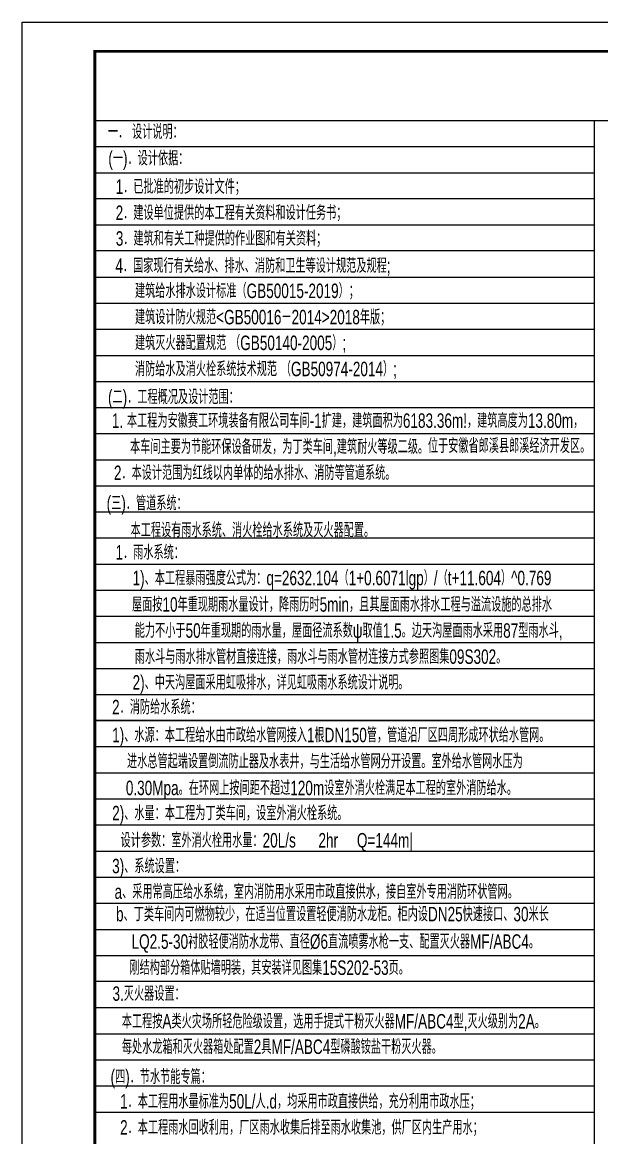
# Model space of a CAD drawing. Extents: x 1635833 to 4277885, y 16914845 to 35313750.
# Drawn here: x 2186774 to 2206757, y 17866537 to 17905008 of the extents above; entities that cross this region are included whole.
import ezdxf

# ---------------------------------------------------------------- set-up
doc = ezdxf.new("R2010")
doc.units = 0
doc.header["$LTSCALE"] = 1000
doc.header["$MEASUREMENT"] = 0
for name, color, linetype in [('JZ_0', 7, 'Continuous'), ('JZ_TEXT', 42, 'Continuous'), ('TK', 4, 'Continuous')]:
    doc.layers.add(name, color=color, linetype=linetype)
doc.styles.add('gps_hz', font='hztxt_e.shx', dxfattribs={"width": 0.7, "bigfont": 'hztxt.shx'})

# ---------------------------------------------------------------- blocks, each defined once
blk = doc.blocks.new('GeYuanFrame_50675522', base_point=(20.09, 4.53))
at = {"layer": 'TK'}
blk.add_lwpolyline([(20.09, 4.53), (20.09, 598.53), (861.09, 598.53), (861.09, 4.53)], close=True, dxfattribs=at)
at = {"layer": 'TK', "const_width": 1}
blk.add_lwpolyline([(45.09, 588.53), (851.09, 588.53), (851.09, 14.53), (45.09, 14.53)], close=True, dxfattribs=at)

msp = doc.modelspace()

# ---------------------------------------------------------------- linework, layer by layer
at = {"layer": 'JZ_0', "color": 8}
for p, q in [((2189273.512, 17901621.315), (2241972.832, 17901621.315)), ((2206506.501, 17853233.255), (2206506.501, 17901621.315)), ((2189273.512, 17900721.315), (2206506.501, 17900721.315)), ((2189273.512, 17899821.315), (2206506.501, 17899821.315)), ((2206506.501, 17898921.315), (2189273.512, 17898921.315)), ((2189273.512, 17898021.315), (2206506.501, 17898021.315)), ((2206506.501, 17897121.315), (2189273.512, 17897121.315)), ((2189273.512, 17896221.315), (2206506.501, 17896221.315)), ((2189273.512, 17895321.315), (2206506.501, 17895321.315)), ((2189273.512, 17894421.315), (2206506.501, 17894421.315)), ((2189273.512, 17893521.315), (2206506.501, 17893521.315)), ((2189273.512, 17892621.315), (2206506.501, 17892621.315)), ((2189273.512, 17891721.315), (2206506.501, 17891721.315)), ((2189273.512, 17890821.315), (2206506.501, 17890821.315)), ((2189273.512, 17889921.315), (2206506.501, 17889921.315)), ((2189273.512, 17889021.315), (2206506.501, 17889021.315)), ((2189273.512, 17888121.315), (2206506.501, 17888121.315)), ((2189273.512, 17887221.315), (2206506.501, 17887221.315)), ((2189273.512, 17886321.315), (2206506.501, 17886321.315)), ((2189273.512, 17885421.315), (2206506.501, 17885421.315)), ((2189273.512, 17884521.315), (2206506.501, 17884521.315)), ((2189273.512, 17883621.315), (2206506.501, 17883621.315)), ((2189273.512, 17882721.315), (2206506.501, 17882721.315)), ((2189273.512, 17881821.315), (2206506.501, 17881821.315)), ((2189273.512, 17880921.315), (2206506.501, 17880921.315)), ((2206506.501, 17880921.315), (2189273.512, 17880921.315)), ((2206506.501, 17880021.315), (2189273.512, 17880021.315)), ((2189273.512, 17879121.315), (2206506.501, 17879121.315)), ((2189273.512, 17878221.315), (2206506.501, 17878221.315)), ((2206506.501, 17877321.315), (2189273.512, 17877321.315)), ((2189273.512, 17876421.315), (2206506.501, 17876421.315)), ((2189273.512, 17875521.315), (2206506.501, 17875521.315)), ((2189273.512, 17874621.315), (2206506.501, 17874621.315)), ((2189273.512, 17873721.315), (2206506.501, 17873721.315)), ((2189273.512, 17872821.315), (2206506.501, 17872821.315)), ((2206506.501, 17871921.315), (2189273.512, 17871921.315)), ((2206506.501, 17871021.315), (2189273.512, 17871021.315)), ((2189273.512, 17870121.315), (2206506.501, 17870121.315)), ((2189273.512, 17869221.315), (2206506.501, 17869221.315)), ((2189273.512, 17869221.315), (2206506.501, 17869221.315)), ((2189273.512, 17868321.315), (2206506.501, 17868321.315)), ((2189273.512, 17867421.315), (2206506.501, 17867421.315))]:
    msp.add_line(p, q, dxfattribs=at)

# ---------------------------------------------------------------- block references
at = {"xscale": 100, "yscale": 100, "zscale": 100}
msp.add_blockref('GeYuanFrame_50675522', (2186773.512, 17845608.036), dxfattribs=at)

# ---------------------------------------------------------------- texts
at = {"layer": 'JZ_TEXT', "style": 'gps_hz', "width": 0.7}
for s, p in [('一． 设计说明：', (2189727.373, 17900981.372)), ('(一)．设计依据：', (2189740.433, 17900069.426)), ('1．已批准的初步设计文件；', (2189992.83, 17899089.813)), ('2．建设单位提供的本工程有关资料和设计任务书；', (2189992.83, 17898189.813)), ('3．建筑和有关工种提供的作业图和有关资料；', (2189999.075, 17897302.622)), ('4．国家现行有关给水、排水、消防和卫生等设计规范及规程;', (2189984.231, 17896364.999)), ('建筑给水排水设计标准（GB50015-2019）；', (2190659.407, 17895495.935)), ('建筑设计防火规范<GB50016－2014>2018年版；', (2190659.407, 17894590.289)), ('建筑灭火器配置规范 （GB50140-2005）;', (2190659.407, 17893701.462)), ('消防给水及消火栓系统技术规范 （GB50974-2014）;', (2190659.407, 17892801.462)), ('(二)．工程概况及设计范围：', (2189730.067, 17891837.377)), (' 2．本设计范围为红线以内单体的给水排水、消防等管道系统。', (2189803.619, 17889220.494)), ('(三)．管道系统：', (2189682.761, 17888172.302)), ('本工程设有雨水系统、消火栓给水系统及灭火器配置。', (2190508.307, 17887245.37)), ('1．雨水系统：', (2189989.02, 17886476.328)), ('1)、本工程暴雨强度公式为：q=2632.104（1+0.6071lgp）/（t+11.604）^ 0.769', (2190576.842, 17885591.926)), ('屋面按10年重现期雨水量设计，降雨历时5min，且其屋面雨水排水工程与溢流设施的总排水', (2190557.454, 17884679.361)), ('能力不小于50年重现期的雨水量，屋面径流系数ψ取值1.5。边天沟屋面雨水采用87型雨水斗,', (2190653.581, 17883779.361)), ('雨水斗与雨水排水管材直接连接，雨水斗与雨水管材连接方式参照图集09S302。', (2190653.581, 17882879.361)), ('2)、中天沟屋面采用虹吸排水，详见虹吸雨水系统设计说明。', (2190576.842, 17881991.926)), ('2．消防给水系统：', (2189870.487, 17881139.198)), ('1)、水源：本工程给水由市政给水管网接入1根DN150管，管道沿厂区四周形成环状给水管网。', (2189872.77, 17880175.919)), ('进水总管起端设置倒流防止器及水表井，与生活给水管网分开设置。室外给水管网水压为', (2190385.493, 17879272.46)), ('0.30Mpa。在环网上按间距不超过120m设室外消火栓满足本工程的室外消防给水。', (2190344.126, 17878350.912)), ('2)、水量：本工程为丁类车间，设室外消火栓系统。', (2189872.77, 17877482.772)), ('设计参数：室外消火栓用水量：20L/s      2hr     Q=144m|', (2190162.471, 17876545.175)), ('3)、系统设置：', (2189872.77, 17875655.66)), ('a、采用常高压给水系统，室内消防用水采用市政直接供水，接自室外专用消防环状管网。', (2189955.839, 17874774.412)), ('b、丁类车间内可燃物较少，在适当位置设置轻便消防水龙柜。柜内设DN25快速接口、30米长', (2190005.417, 17873998.763)), ('LQ2.5-30衬胶轻便消防水龙带、直径%%C6直流喷雾水枪一支、配置灭火器MF/ABC4。', (2190541.446, 17873051.774)), ('刚结构部分箱体贴墙明装，其安装详见图集15S202-53页。', (2190468.982, 17872151.774)), ('3.灭火器设置：', (2189884.893, 17871256.495)), ('本工程按A类火灾场所轻危险级设置，选用手提式干粉灭火器MF/ABC4型,灭火级别为2A。', (2190206.216, 17870301.939)), ('每处水龙箱和灭火器箱处配置2具MF/ABC4型磷酸铵盐干粉灭火器。', (2190206.217, 17869424.008)), ('(四)．节水节能专篇：', (2189816.923, 17868388.46)), ('1．本工程用水量标准为50L/人.d，均采用市政直接供给，充分利用市政水压；', (2190146.367, 17867541.907)), ('2．本工程雨水回收利用，厂区雨水收集后排至雨水收集池，供厂区内生产用水；', (2190146.367, 17866641.907))]:
    msp.add_text(s, height=500, dxfattribs=at).set_placement(p)
at = {"layer": 'JZ_TEXT', "color": 4, "style": 'gps_hz', "width": 0.7}
for s, p in [('1. 本工程为安徽赛工环境装备有限公司车间-1扩建，建筑面积为6183.36m!，建筑高度为13.80m，', (2189863.069, 17891020.468)), ('本车间主要为节能环保设备研发，为丁类车间,建筑耐火等级二级。 ', (2190490.21, 17890120.494)), ('位于安徽省郎溪县郎溪经济开发区。', (2200762.833, 17890152.045))]:
    msp.add_text(s, height=500, dxfattribs=at).set_placement(p)

doc.saveas('drawing.dxf')
